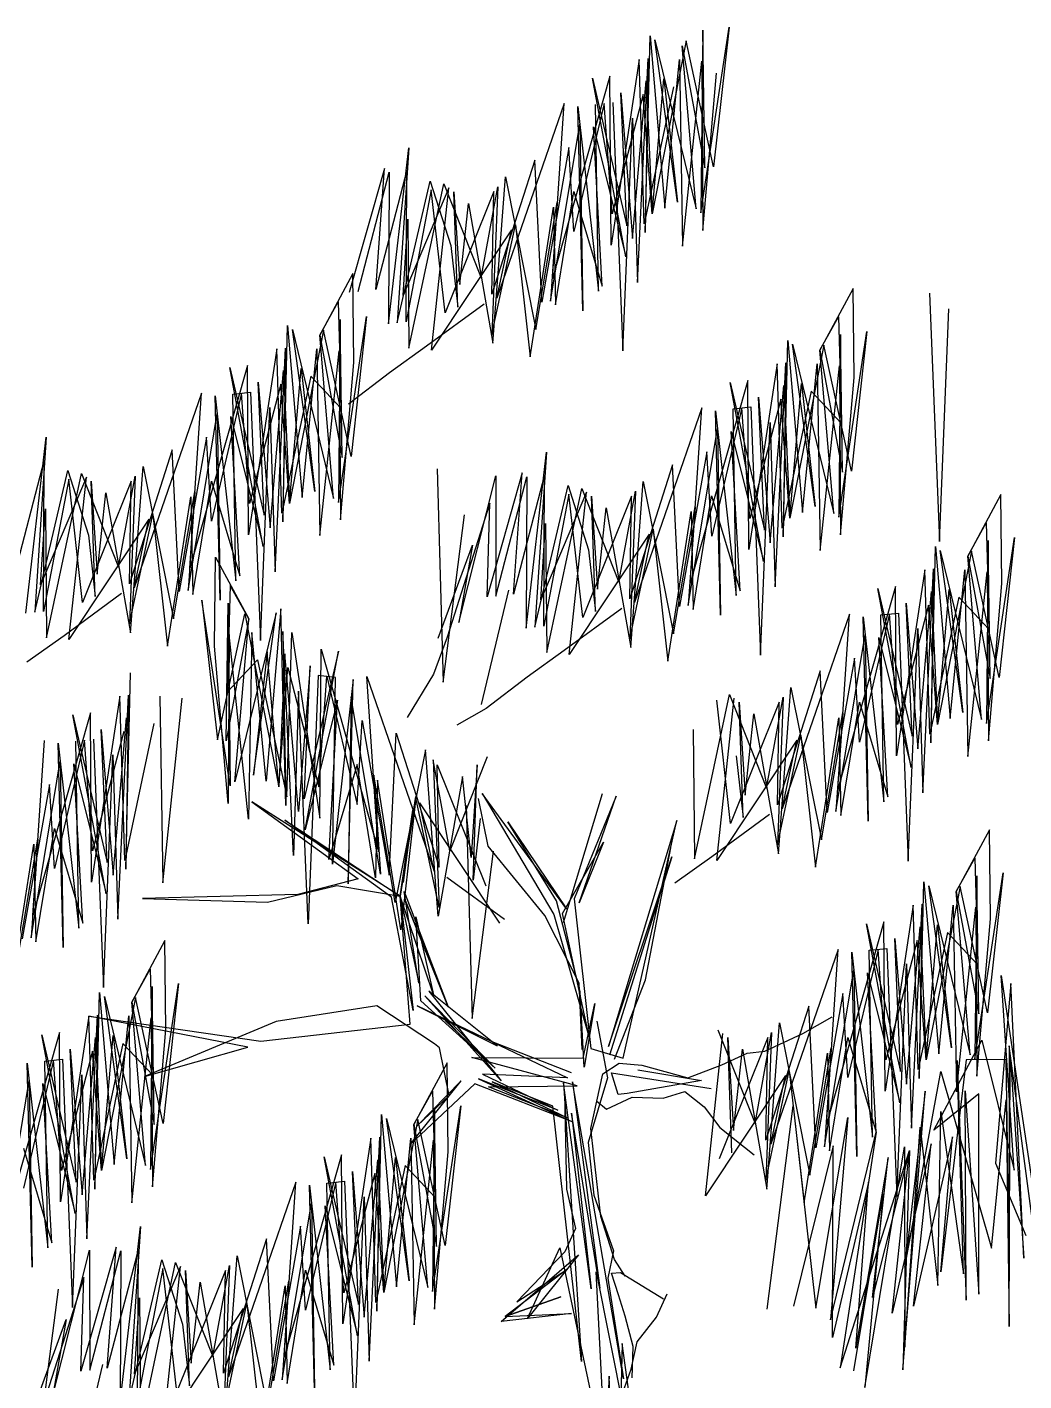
# Model space of a CAD drawing. Header units: metres. Extents: x -4.7 to 4.7, y 0 to 14.7.
# Drawn here: x -1.881 to 1.097, y 10.638 to 14.681 of the extents above; entities that cross this region are included whole.
import ezdxf

# ---------------------------------------------------------------- set-up
doc = ezdxf.new("R2010")
doc.units = ezdxf.units.M
doc.header["$LTSCALE"] = 0.2

msp = doc.modelspace()

# ---------------------------------------------------------------- linework, layer by layer
for p, q in [((0.1325, 14.1259), (0.2167, 14.6807)), ((0.2167, 14.6807), (0.1703, 14.2631)), ((-0.0339, 14.0672), (-0.0197, 14.6541)), ((-0.0197, 14.6541), (0.0244, 14.1403)), ((0.0883, 14.6396), (-0.0135, 14.1227)), ((0.0624, 14.1579), (-0.0051, 14.6424)), ((-0.0051, 14.6424), (0.1179, 14.1375)), ((0.1703, 14.2631), (0.0883, 14.6396)), ((0.1379, 14.6718), (0.1325, 14.1259)), ((0.144, 14.2602), (0.1379, 14.6718)), ((0.1179, 14.1375), (0.0766, 14.625)), ((0.0766, 14.625), (0.144, 14.2602)), ((-0.0518, 14.584), (-0.136, 14.0291)), ((-0.0571, 13.9183), (-0.0255, 14.5869)), ((-0.0368, 14.0935), (-0.0518, 14.584)), ((-0.0255, 14.5869), (-0.0339, 14.0672)), ((0.0244, 14.1403), (0.0679, 14.5841)), ((0.0679, 14.5841), (0.0771, 14.0265)), ((0.0771, 14.0265), (0.135, 14.5784)), ((0.135, 14.5784), (0.1383, 14.0733)), ((-0.1393, 14.5342), (-0.3111, 13.9296)), ((-0.0922, 13.9941), (-0.1919, 14.5283)), ((-0.1919, 14.5283), (-0.0894, 14.0876)), ((-0.136, 14.0291), (-0.1393, 14.5342)), ((-0.0718, 14.0497), (-0.0313, 14.5198)), ((-0.0313, 14.5198), (-0.0135, 14.1227)), ((-0.0135, 14.1227), (0.0212, 14.5257)), ((0.0212, 14.5257), (0.0624, 14.1579)), ((0.1383, 14.0733), (0.1788, 14.5434)), ((-0.04, 14.4789), (-0.1332, 14.1225)), ((-0.0894, 14.0876), (-0.1072, 14.4846)), ((-0.1072, 14.4846), (-0.0718, 14.0497)), ((-0.0135, 14.1227), (-0.04, 14.4789)), ((0.0504, 14.5024), (-0.0368, 14.0935)), ((-0.2765, 14.4522), (-0.4774, 13.871)), ((-0.3111, 13.9296), (-0.2765, 14.4522)), ((-0.1568, 14.4524), (-0.247, 14.0698)), ((-0.2205, 13.8334), (-0.2356, 14.4435)), ((-0.2356, 14.4435), (-0.1739, 13.8918)), ((-0.1739, 13.8918), (-0.183, 14.4495)), ((-0.1332, 14.1225), (-0.1568, 14.4524)), ((-0.1305, 14.4554), (-0.1007, 13.7139)), ((-0.1007, 13.7139), (-0.0721, 14.4088)), ((-0.0721, 14.4088), (-0.0571, 13.9183)), ((-0.3169, 13.8624), (-0.2297, 14.391)), ((-0.2297, 14.391), (-0.2205, 13.8334)), ((-0.1622, 13.9065), (-0.1888, 14.3823)), ((-0.1888, 14.3823), (-0.0922, 13.9941)), ((-0.8014, 13.7946), (-0.7405, 14.3202)), ((-0.7405, 14.3202), (-0.7751, 13.7975)), ((-0.2618, 14.3209), (-0.3431, 13.8595)), ((-0.247, 14.0698), (-0.2618, 14.3209)), ((-0.3639, 14.2828), (-0.492, 13.8826)), ((-0.3431, 13.8595), (-0.3639, 14.2828)), ((-0.8134, 14.2588), (-0.9182, 13.8878)), ((-0.892, 13.8908), (-0.7988, 14.2471)), ((-0.8394, 13.8967), (-0.8134, 14.2588)), ((-0.7463, 14.253), (-0.8394, 13.8967)), ((-0.7988, 14.2471), (-0.8014, 13.7946)), ((-0.7488, 13.8005), (-0.7463, 14.253)), ((-0.489, 13.7366), (-0.4514, 14.233)), ((-0.4514, 14.233), (-0.3606, 13.7777)), ((-0.7751, 13.7975), (-0.6762, 14.221)), ((-0.6207, 14.2007), (-0.7577, 13.8793)), ((-0.6733, 14.1947), (-0.7488, 13.8005)), ((-0.74, 13.7217), (-0.6353, 14.2123)), ((-0.6762, 14.221), (-0.6147, 14.0284)), ((-0.6321, 13.8269), (-0.6733, 14.1947)), ((-0.6729, 13.7159), (-0.6207, 14.2007)), ((-0.6353, 14.2123), (-0.5242, 13.9322)), ((-0.5242, 13.9322), (-0.4748, 14.2038)), ((-0.4748, 14.2038), (-0.4919, 13.7629)), ((-0.4864, 14.1892), (-0.6321, 13.8269)), ((-0.6061, 14.189), (-0.5884, 13.9117)), ((-0.5942, 13.8445), (-0.6061, 14.189)), ((-0.5884, 13.9117), (-0.5623, 14.154)), ((-0.5623, 14.154), (-0.489, 13.7366)), ((-0.492, 13.8826), (-0.4864, 14.1892)), ((-0.3606, 13.7777), (-0.2967, 14.1573)), ((-0.2967, 14.1573), (-0.3169, 13.8624)), ((-0.3023, 13.8508), (-0.2471, 14.1895)), ((-0.2471, 14.1895), (-0.1622, 13.9065)), ((-0.378, 13.6959), (-0.3083, 14.1427)), ((-0.3083, 14.1427), (-0.3023, 13.8508)), ((-0.7577, 13.8793), (-0.7432, 14.107)), ((-0.7432, 14.107), (-0.74, 13.7217)), ((-0.4338, 14.0754), (-0.6729, 13.7159)), ((-0.4919, 13.7629), (-0.4221, 14.09)), ((-0.4774, 13.871), (-0.4338, 14.0754)), ((-0.4221, 14.09), (-0.378, 13.6959)), ((-0.6147, 14.0284), (-0.5942, 13.8445)), ((-0.9074, 13.9445), (-1.0065, 13.7604)), ((-0.9042, 13.6789), (-0.9074, 13.9445)), ((0.5872, 13.9), (0.4881, 13.716)), ((0.5903, 13.6344), (0.5872, 13.9)), ((0.8149, 13.8858), (0.8447, 13.1443)), ((-1.0065, 13.7604), (-0.9511, 13.8598)), ((-0.9511, 13.8598), (-0.9421, 13.5416)), ((-0.5154, 13.8534), (-0.6875, 13.7276)), ((0.8447, 13.1443), (0.8733, 13.8391)), ((-1.117, 13.2027), (-1.1028, 13.7895)), ((-1.1028, 13.7895), (-1.0586, 13.2757)), ((-0.9506, 13.2613), (-0.8664, 13.8161)), ((-0.9452, 13.8072), (-0.9506, 13.2613)), ((-0.9391, 13.3956), (-0.9452, 13.8072)), ((-0.8664, 13.8161), (-0.9128, 13.3986)), ((0.4881, 13.716), (0.5435, 13.8153)), ((0.5435, 13.8153), (0.5525, 13.4971)), ((-0.9948, 13.7751), (-1.0966, 13.2582)), ((-1.0882, 13.7778), (-0.9652, 13.2729)), ((-1.0207, 13.2933), (-1.0882, 13.7778)), ((-1.0065, 13.7604), (-0.9391, 13.3956)), ((-0.9652, 13.2729), (-1.0065, 13.7604)), ((-0.9128, 13.3986), (-0.9948, 13.7751)), ((0.544, 13.2168), (0.6282, 13.7716)), ((0.5494, 13.7628), (0.544, 13.2168)), ((0.5555, 13.3511), (0.5494, 13.7628)), ((0.6282, 13.7716), (0.5818, 13.3541)), ((-1.1349, 13.7194), (-1.2191, 13.1645)), ((-1.1402, 13.0537), (-1.1086, 13.7223)), ((-1.1199, 13.2289), (-1.1349, 13.7194)), ((-1.1086, 13.7223), (-1.117, 13.2027)), ((-1.0586, 13.2757), (-1.0152, 13.7196)), ((-1.0152, 13.7196), (-1.006, 13.1619)), ((-1.006, 13.1619), (-0.9481, 13.7138)), ((-0.9481, 13.7138), (-0.9448, 13.2087)), ((-0.6875, 13.7276), (-0.7984, 13.6486)), ((0.3776, 13.1582), (0.3918, 13.745)), ((0.3918, 13.745), (0.4359, 13.2312)), ((0.4998, 13.7306), (0.398, 13.2137)), ((0.4739, 13.2488), (0.4064, 13.7333)), ((0.4064, 13.7333), (0.5294, 13.2284)), ((0.5294, 13.2284), (0.4881, 13.716)), ((0.4881, 13.716), (0.5555, 13.3511)), ((0.5818, 13.3541), (0.4998, 13.7306)), ((-1.2224, 13.6696), (-1.3942, 13.065)), ((-1.2191, 13.1645), (-1.2224, 13.6696)), ((-0.9448, 13.2087), (-0.9042, 13.6789)), ((0.3597, 13.6749), (0.2755, 13.1201)), ((0.3544, 13.0092), (0.386, 13.6778)), ((0.3747, 13.1844), (0.3597, 13.6749)), ((0.386, 13.6778), (0.3776, 13.1582)), ((0.4359, 13.2312), (0.4794, 13.6751)), ((0.4794, 13.6751), (0.4886, 13.1174)), ((0.4886, 13.1174), (0.5465, 13.6693)), ((0.5465, 13.6693), (0.5498, 13.1643)), ((-1.275, 13.6637), (-1.1725, 13.223)), ((-1.1753, 13.1296), (-1.275, 13.6637)), ((-1.1549, 13.1851), (-1.1144, 13.6552)), ((-1.0327, 13.6378), (-1.1199, 13.2289)), ((-1.1144, 13.6552), (-1.0966, 13.2582)), ((-1.0966, 13.2582), (-1.0619, 13.6611)), ((-1.0619, 13.6611), (-1.0207, 13.2933)), ((-0.9421, 13.5416), (-1.0327, 13.6378)), ((-0.7984, 13.6486), (-0.9209, 13.555)), ((0.2722, 13.6251), (0.1004, 13.0205)), ((0.2755, 13.1201), (0.2722, 13.6251)), ((0.5498, 13.1643), (0.5903, 13.6344)), ((-1.3596, 13.5877), (-1.5605, 13.0064)), ((-1.3942, 13.065), (-1.3596, 13.5877)), ((-1.2399, 13.5878), (-1.3301, 13.2053)), ((-1.2661, 13.5849), (-1.2136, 13.5908)), ((-1.257, 13.0273), (-1.2661, 13.5849)), ((-1.2163, 13.258), (-1.2399, 13.5878)), ((-1.1231, 13.6143), (-1.2163, 13.258)), ((-1.2136, 13.5908), (-1.1838, 12.8493)), ((-1.1903, 13.62), (-1.1549, 13.1851)), ((-1.1725, 13.223), (-1.1903, 13.62)), ((-1.0966, 13.2582), (-1.1231, 13.6143)), ((0.3193, 13.0851), (0.2196, 13.6192)), ((0.2196, 13.6192), (0.3221, 13.1785)), ((0.3397, 13.1406), (0.3802, 13.6107)), ((0.4619, 13.5933), (0.3747, 13.1844)), ((0.3802, 13.6107), (0.398, 13.2137)), ((0.398, 13.2137), (0.4327, 13.6166)), ((0.4327, 13.6166), (0.4739, 13.2488)), ((0.5525, 13.4971), (0.4619, 13.5933)), ((-1.3187, 13.579), (-1.257, 13.0273)), ((-1.3036, 12.9688), (-1.3187, 13.579)), ((-1.1838, 12.8493), (-1.1552, 13.5442)), ((-1.1552, 13.5442), (-1.1402, 13.0537)), ((0.2285, 13.5404), (0.281, 13.5463)), ((0.3715, 13.5698), (0.2783, 13.2135)), ((0.281, 13.5463), (0.3108, 12.8048)), ((0.3221, 13.1785), (0.3043, 13.5755)), ((0.3043, 13.5755), (0.3397, 13.1406)), ((0.398, 13.2137), (0.3715, 13.5698)), ((-1.4, 12.9979), (-1.3128, 13.5264)), ((-1.3128, 13.5264), (-1.3036, 12.9688)), ((-1.2719, 13.5177), (-1.1753, 13.1296)), ((-1.2453, 13.0419), (-1.2719, 13.5177)), ((0.135, 13.5432), (-0.0659, 12.9619)), ((0.1004, 13.0205), (0.135, 13.5432)), ((0.2547, 13.5434), (0.1645, 13.1608)), ((0.191, 12.9243), (0.1759, 13.5345)), ((0.1759, 13.5345), (0.2376, 12.9828)), ((0.2376, 12.9828), (0.2285, 13.5404)), ((0.2783, 13.2135), (0.2547, 13.5434)), ((0.0946, 12.9534), (0.1818, 13.4819)), ((0.1818, 13.4819), (0.191, 12.9243)), ((0.2493, 12.9974), (0.2227, 13.4732)), ((0.2227, 13.4732), (0.3193, 13.0851)), ((0.3108, 12.8048), (0.3394, 13.4997)), ((0.3394, 13.4997), (0.3544, 13.0092)), ((-1.8845, 12.93), (-1.8236, 13.4556)), ((-1.8236, 13.4556), (-1.8582, 12.933)), ((-1.3449, 13.4563), (-1.4262, 12.9949)), ((-1.3301, 13.2053), (-1.3449, 13.4563)), ((-1.8294, 13.3884), (-1.9225, 13.0321)), ((-1.8319, 12.9359), (-1.8294, 13.3884)), ((-1.447, 13.4182), (-1.5751, 13.018)), ((-1.4262, 12.9949), (-1.447, 13.4182)), ((-0.3899, 12.8855), (-0.329, 13.4111)), ((-0.329, 13.4111), (-0.3636, 12.8885)), ((0.1497, 13.4118), (0.0684, 12.9504)), ((0.1645, 13.1608), (0.1497, 13.4118)), ((-1.8582, 12.933), (-1.7593, 13.3564)), ((-1.8231, 12.8571), (-1.7184, 13.3477)), ((-1.7593, 13.3564), (-1.6978, 13.1638)), ((-1.7184, 13.3477), (-1.6073, 13.0676)), ((-1.5721, 12.8721), (-1.5345, 13.3684)), ((-1.5345, 13.3684), (-1.4437, 12.9131)), ((-0.6559, 13.361), (-0.6379, 12.7246)), ((-0.4019, 13.3497), (-0.5067, 12.9788)), ((-0.4279, 12.9876), (-0.4019, 13.3497)), ((-0.3348, 13.3439), (-0.4279, 12.9876)), ((-0.3373, 12.8914), (-0.3348, 13.3439)), ((0.0476, 13.3737), (-0.0805, 12.9735)), ((0.0684, 12.9504), (0.0476, 13.3737)), ((-1.7038, 13.3361), (-1.8408, 13.0147)), ((-1.7563, 13.3302), (-1.8319, 12.9359)), ((-1.7152, 12.9624), (-1.7563, 13.3302)), ((-1.756, 12.8514), (-1.7038, 13.3361)), ((-1.5695, 13.3246), (-1.7152, 12.9624)), ((-1.6773, 12.9799), (-1.6892, 13.3244)), ((-1.6892, 13.3244), (-1.6715, 13.0471)), ((-1.6073, 13.0676), (-1.5579, 13.3392)), ((-1.5751, 13.018), (-1.5695, 13.3246)), ((-1.5579, 13.3392), (-1.575, 12.8983)), ((-1.3854, 12.9862), (-1.3302, 13.325)), ((-1.3302, 13.325), (-1.2453, 13.0419)), ((-0.5913, 12.9027), (-0.4807, 13.3408)), ((-0.4807, 13.3408), (-0.4804, 12.9817)), ((-0.4804, 12.9817), (-0.3873, 13.338)), ((-0.3873, 13.338), (-0.3899, 12.8855)), ((-0.3636, 12.8885), (-0.2647, 13.3119)), ((-0.3285, 12.8126), (-0.2238, 13.3032)), ((-0.2647, 13.3119), (-0.2032, 13.1193)), ((-0.2238, 13.3032), (-0.1127, 13.0231)), ((-0.0775, 12.8276), (-0.0399, 13.324)), ((-0.0399, 13.324), (0.0509, 12.8686)), ((-1.6715, 13.0471), (-1.6454, 13.2895)), ((-1.6454, 13.2895), (-1.5721, 12.8721)), ((-1.4611, 12.8314), (-1.3914, 13.2782)), ((-1.4437, 12.9131), (-1.3798, 13.2928)), ((-1.3798, 13.2928), (-1.4, 12.9979)), ((-1.3914, 13.2782), (-1.3854, 12.9862)), ((-0.2092, 13.2916), (-0.3462, 12.9702)), ((-0.2618, 13.2857), (-0.3373, 12.8914)), ((-0.2206, 12.9179), (-0.2618, 13.2857)), ((-0.2614, 12.8069), (-0.2092, 13.2916)), ((-0.0749, 13.2801), (-0.2206, 12.9179)), ((-0.1946, 13.2799), (-0.1769, 13.0026)), ((-0.1827, 12.9354), (-0.1946, 13.2799)), ((-0.1127, 13.0231), (-0.0633, 13.2947)), ((-0.0805, 12.9735), (-0.0749, 13.2801)), ((-0.0633, 13.2947), (-0.0804, 12.8538)), ((0.1092, 12.9417), (0.1644, 13.2805)), ((0.1644, 13.2805), (0.2493, 12.9974)), ((1.0285, 13.2847), (0.9294, 13.1006)), ((1.0316, 13.019), (1.0285, 13.2847)), ((-1.8408, 13.0147), (-1.8263, 13.2425)), ((-1.8263, 13.2425), (-1.8231, 12.8571)), ((-1.575, 12.8983), (-1.5052, 13.2254)), ((-1.5052, 13.2254), (-1.4611, 12.8314)), ((-0.6379, 12.7246), (-0.574, 13.2239)), ((-0.4982, 13.259), (-0.6263, 12.8589)), ((-0.5067, 12.9788), (-0.4982, 13.259)), ((-0.1769, 13.0026), (-0.1508, 13.245)), ((-0.1508, 13.245), (-0.0775, 12.8276)), ((0.0335, 12.7869), (0.1032, 13.2337)), ((0.0509, 12.8686), (0.1148, 13.2483)), ((0.1148, 13.2483), (0.0946, 12.9534)), ((0.1032, 13.2337), (0.1092, 12.9417)), ((-1.5169, 13.2108), (-1.756, 12.8514)), ((-1.5605, 13.0064), (-1.5169, 13.2108)), ((-0.3462, 12.9702), (-0.3317, 13.198)), ((-0.3317, 13.198), (-0.3285, 12.8126)), ((-0.0804, 12.8538), (-0.0106, 13.1809)), ((-0.0106, 13.1809), (0.0335, 12.7869)), ((0.9294, 13.1006), (0.9848, 13.1999)), ((0.9848, 13.1999), (0.9938, 12.8817)), ((-1.6978, 13.1638), (-1.6773, 12.9799)), ((-0.0223, 13.1663), (-0.2614, 12.8069)), ((-0.0659, 12.9619), (-0.0223, 13.1663)), ((0.9852, 12.6014), (1.0694, 13.1563)), ((0.9906, 13.1474), (0.9852, 12.6014)), ((0.9968, 12.7357), (0.9906, 13.1474)), ((1.0694, 13.1563), (1.0231, 12.7387)), ((-0.6526, 12.8559), (-0.5506, 13.1334)), ((-0.5506, 13.1334), (-0.5913, 12.9027)), ((-0.2032, 13.1193), (-0.1827, 12.9354)), ((0.8189, 12.5428), (0.833, 13.1296)), ((0.833, 13.1296), (0.8772, 12.6159)), ((0.941, 13.1152), (0.8393, 12.5983)), ((0.8476, 13.118), (0.9706, 12.6131)), ((0.9151, 12.6334), (0.8476, 13.118)), ((0.9294, 13.1006), (0.9968, 12.7357)), ((0.9706, 12.6131), (0.9294, 13.1006)), ((1.0231, 12.7387), (0.941, 13.1152)), ((-1.3208, 12.8323), (-1.3177, 13.0979)), ((-1.3177, 13.0979), (-1.2186, 12.9139)), ((0.801, 13.0595), (0.7167, 12.5047)), ((0.7956, 12.3939), (0.8272, 13.0625)), ((0.8159, 12.5691), (0.801, 13.0595)), ((0.8272, 13.0625), (0.8189, 12.5428)), ((0.8772, 12.6159), (0.9206, 13.0597)), ((0.9206, 13.0597), (0.9298, 12.5021)), ((0.9298, 12.5021), (0.9878, 13.054)), ((0.9878, 13.054), (0.9911, 12.5489)), ((0.9911, 12.5489), (1.0316, 13.019)), ((-1.5985, 12.9888), (-1.7706, 12.863)), ((-1.274, 13.0132), (-1.283, 12.695)), ((-1.2186, 12.9139), (-1.274, 13.0132)), ((-0.4425, 12.9993), (-0.524, 12.6576)), ((0.7134, 13.0098), (0.5417, 12.4052)), ((0.7605, 12.4697), (0.6609, 13.0038)), ((0.6609, 13.0038), (0.7634, 12.5631)), ((0.7167, 12.5047), (0.7134, 13.0098)), ((0.7809, 12.5252), (0.8214, 12.9953)), ((0.8214, 12.9953), (0.8393, 12.5983)), ((0.8393, 12.5983), (0.874, 13.0012)), ((0.874, 13.0012), (0.9151, 12.6334)), ((-1.3587, 12.9695), (-1.3123, 12.552)), ((-1.2745, 12.4147), (-1.3587, 12.9695)), ((-1.286, 12.549), (-1.2799, 12.9607)), ((-1.2799, 12.9607), (-1.2745, 12.4147)), ((-1.1223, 12.9429), (-1.1664, 12.4291)), ((-1.1081, 12.3561), (-1.1223, 12.9429)), ((-0.1039, 12.9443), (-0.276, 12.8185)), ((0.8127, 12.9544), (0.7196, 12.5981)), ((0.7456, 12.9602), (0.7809, 12.5252)), ((0.7634, 12.5631), (0.7456, 12.9602)), ((0.8393, 12.5983), (0.8127, 12.9544)), ((0.9032, 12.9779), (0.8159, 12.5691)), ((0.9938, 12.8817), (0.9032, 12.9779)), ((-1.3123, 12.552), (-1.2303, 12.9285)), ((-1.2186, 12.9139), (-1.286, 12.549)), ((-1.1369, 12.9313), (-1.2599, 12.4264)), ((-1.2599, 12.4264), (-1.2186, 12.9139)), ((-1.2303, 12.9285), (-1.1285, 12.4116)), ((-1.2044, 12.4467), (-1.1369, 12.9313)), ((0.5763, 12.9278), (0.3753, 12.3465)), ((0.5417, 12.4052), (0.5763, 12.9278)), ((0.696, 12.928), (0.6058, 12.5454)), ((0.6172, 12.9191), (0.6789, 12.3674)), ((0.6322, 12.309), (0.6172, 12.9191)), ((0.6697, 12.925), (0.7222, 12.9309)), ((0.6789, 12.3674), (0.6697, 12.925)), ((0.7196, 12.5981), (0.696, 12.928)), ((0.7222, 12.9309), (0.752, 12.1894)), ((-1.7706, 12.863), (-1.8814, 12.784)), ((-1.277, 12.8672), (-1.2803, 12.3622)), ((-1.2191, 12.3154), (-1.277, 12.8672)), ((-1.2099, 12.873), (-1.2191, 12.3154)), ((-1.1664, 12.4291), (-1.2099, 12.873)), ((-1.0849, 12.2071), (-1.1165, 12.8758)), ((-1.1165, 12.8758), (-1.1081, 12.3561)), ((-1.1052, 12.3823), (-1.0902, 12.8728)), ((-1.0902, 12.8728), (-1.006, 12.318)), ((-0.6263, 12.8589), (-0.6671, 12.7479)), ((0.5359, 12.338), (0.623, 12.8666)), ((0.623, 12.8666), (0.6322, 12.309)), ((0.6639, 12.8579), (0.7605, 12.4697)), ((0.6906, 12.382), (0.6639, 12.8579)), ((0.752, 12.1894), (0.7807, 12.8843)), ((0.7807, 12.8843), (0.7956, 12.3939)), ((-1.2803, 12.3622), (-1.3208, 12.8323)), ((-0.9501, 12.8171), (-1.0526, 12.3764)), ((-1.0498, 12.283), (-0.9501, 12.8171)), ((-1.006, 12.318), (-1.0027, 12.823)), ((-1.0027, 12.823), (-0.8309, 12.2184)), ((-0.276, 12.8185), (-0.3869, 12.7395)), ((-1.283, 12.695), (-1.1924, 12.7912)), ((-1.1632, 12.8145), (-1.2044, 12.4467)), ((-1.1924, 12.7912), (-1.1052, 12.3823)), ((-1.1285, 12.4116), (-1.1632, 12.8145)), ((-1.1107, 12.8086), (-1.1285, 12.4116)), ((-1.0702, 12.3385), (-1.1107, 12.8086)), ((0.591, 12.7965), (0.5096, 12.335)), ((0.6058, 12.5454), (0.591, 12.7965)), ((-1.5861, 12.1655), (-1.572, 12.7524)), ((-1.1285, 12.4116), (-1.102, 12.7677)), ((-1.102, 12.7677), (-1.0088, 12.4114)), ((-1.0348, 12.7734), (-1.0702, 12.3385)), ((-1.0526, 12.3764), (-1.0348, 12.7734)), ((-1.0115, 12.7442), (-1.0413, 12.0027)), ((-0.959, 12.7383), (-1.0115, 12.7442)), ((-1.0088, 12.4114), (-0.9852, 12.7413)), ((-0.9852, 12.7413), (-0.895, 12.3587)), ((-0.9681, 12.1807), (-0.959, 12.7383)), ((-0.8655, 12.7411), (-0.6646, 12.1598)), ((-0.8309, 12.2184), (-0.8655, 12.7411)), ((-0.6671, 12.7479), (-0.7458, 12.6193)), ((-0.3869, 12.7395), (-0.5094, 12.6459)), ((0.4889, 12.7583), (0.3607, 12.3582)), ((0.5096, 12.335), (0.4889, 12.7583)), ((-1.0699, 12.6976), (-1.0849, 12.2071)), ((-1.0413, 12.0027), (-1.0699, 12.6976)), ((-0.9064, 12.7324), (-0.9681, 12.1807)), ((-0.9215, 12.1222), (-0.9064, 12.7324)), ((0.3638, 12.2122), (0.4013, 12.7086)), ((0.4013, 12.7086), (0.4922, 12.2533)), ((-1.6041, 12.6823), (-1.6883, 12.1274)), ((-1.6094, 12.0166), (-1.5778, 12.6852)), ((-1.5891, 12.1918), (-1.6041, 12.6823)), ((-1.5778, 12.6852), (-1.5861, 12.1655)), ((-1.4844, 12.6824), (-1.4752, 12.1248)), ((-1.4752, 12.1248), (-1.4172, 12.6767)), ((-0.9532, 12.6711), (-1.0498, 12.283)), ((-0.9798, 12.1953), (-0.9532, 12.6711)), ((-0.9123, 12.6798), (-0.9215, 12.1222)), ((-0.8251, 12.1513), (-0.9123, 12.6798)), ((0.1127, 12.1972), (0.2174, 12.6879)), ((0.2207, 12.3025), (0.1795, 12.6703)), ((0.1799, 12.1915), (0.232, 12.6762)), ((0.2174, 12.6879), (0.3286, 12.4078)), ((0.3663, 12.6647), (0.2207, 12.3025)), ((0.2586, 12.3201), (0.2466, 12.6646)), ((0.2466, 12.6646), (0.2644, 12.3872)), ((0.3286, 12.4078), (0.378, 12.6794)), ((0.3607, 12.3582), (0.3663, 12.6647)), ((0.378, 12.6794), (0.3608, 12.2385)), ((0.5505, 12.3263), (0.6057, 12.6651)), ((0.6057, 12.6651), (0.6906, 12.382)), ((-1.6916, 12.6325), (-1.8633, 12.0279)), ((-1.6445, 12.0924), (-1.7441, 12.6266)), ((-1.7441, 12.6266), (-1.6416, 12.1859)), ((-1.6883, 12.1274), (-1.6916, 12.6325)), ((-1.6241, 12.1479), (-1.5836, 12.6181)), ((-0.5094, 12.6459), (-0.5969, 12.5962)), ((0.2644, 12.3872), (0.2905, 12.6296)), ((0.2905, 12.6296), (0.3638, 12.2122)), ((0.4747, 12.1715), (0.5444, 12.6183)), ((0.4922, 12.2533), (0.5561, 12.6329)), ((0.5561, 12.6329), (0.5359, 12.338)), ((0.5444, 12.6183), (0.5505, 12.3263)), ((-1.5923, 12.5772), (-1.6854, 12.2208)), ((-1.6416, 12.1859), (-1.6594, 12.5829)), ((-1.6594, 12.5829), (-1.6241, 12.1479)), ((-1.5018, 12.6007), (-1.5891, 12.1918)), ((-0.895, 12.3587), (-0.8802, 12.6097)), ((-0.8802, 12.6097), (-0.7989, 12.1483)), ((0.1095, 12.5826), (0.1127, 12.1972)), ((-1.8633, 12.0279), (-1.8287, 12.5505)), ((-1.709, 12.5507), (-1.7992, 12.1681)), ((-1.7728, 11.9317), (-1.7878, 12.5418)), ((-1.7878, 12.5418), (-1.7261, 11.9901)), ((-1.7261, 11.9901), (-1.7353, 12.5478)), ((-1.6854, 12.2208), (-1.709, 12.5507)), ((-1.6828, 12.5537), (-1.653, 11.8122)), ((-0.7989, 12.1483), (-0.7781, 12.5716)), ((-0.7781, 12.5716), (-0.65, 12.1715)), ((0.419, 12.551), (0.1799, 12.1915)), ((0.3608, 12.2385), (0.4306, 12.5656)), ((0.3753, 12.3465), (0.419, 12.551)), ((0.4306, 12.5656), (0.4747, 12.1715)), ((-1.653, 11.8122), (-1.6244, 12.5071)), ((-1.6244, 12.5071), (-1.6094, 12.0166)), ((-0.6906, 12.5219), (-0.7814, 12.0665)), ((-0.653, 12.0255), (-0.6906, 12.5219)), ((-0.5067, 12.5011), (-0.6178, 12.221)), ((0.238, 12.504), (0.2586, 12.3201)), ((-1.8691, 11.9607), (-1.782, 12.4893)), ((-1.782, 12.4893), (-1.7728, 11.9317)), ((-1.7145, 12.0048), (-1.7411, 12.4806)), ((-1.7411, 12.4806), (-1.6445, 12.0924)), ((-0.8949, 12.4784), (-0.9798, 12.1953)), ((-0.8397, 12.1396), (-0.8949, 12.4784)), ((-0.6672, 12.4926), (-0.6501, 12.0518)), ((-0.6178, 12.221), (-0.6672, 12.4926)), ((-0.65, 12.1715), (-0.6556, 12.478)), ((-0.6556, 12.478), (-0.5099, 12.1158)), ((-0.5359, 12.4778), (-0.5536, 12.2005)), ((-0.5478, 12.1333), (-0.5359, 12.4778)), ((-1.814, 12.4192), (-1.8954, 11.9578)), ((-1.7992, 12.1681), (-1.814, 12.4192)), ((-0.8453, 12.4462), (-0.8251, 12.1513)), ((-0.7814, 12.0665), (-0.8453, 12.4462)), ((-0.8337, 12.4316), (-0.8397, 12.1396)), ((-0.764, 11.9848), (-0.8337, 12.4316)), ((-0.5797, 12.4429), (-0.653, 12.0255)), ((-0.5536, 12.2005), (-0.5797, 12.4429)), ((-0.7658, 12.085), (-0.7193, 12.3829)), ((-0.7193, 12.3829), (-0.7658, 12.085)), ((-0.7199, 12.3788), (-0.764, 11.9848)), ((-0.6501, 12.0518), (-0.7199, 12.3788)), ((-0.5032, 12.2343), (-0.5325, 12.3773)), ((-0.2696, 12.0478), (-0.5209, 12.3919)), ((-0.5209, 12.3919), (-0.3075, 12.0302)), ((-0.2783, 12.0069), (-0.1618, 12.3924)), ((-0.1209, 12.3837), (-0.2462, 12.077)), ((-0.2316, 12.0653), (-0.1209, 12.3837)), ((-0.7658, 12.085), (-1.2097, 12.3675)), ((-1.2097, 12.3675), (-0.8914, 12.1374)), ((-0.7658, 12.085), (-0.7281, 12.342)), ((-0.7281, 12.342), (-0.7571, 12.1259)), ((-0.6646, 12.1598), (-0.7082, 12.3642)), ((-0.7082, 12.3642), (-0.4691, 12.0048)), ((-0.5692, 12.3565), (-0.5512, 11.7201)), ((-0.7921, 12.082), (-1.1104, 12.3122)), ((-1.1104, 12.3122), (-0.7658, 12.085)), ((-0.5273, 12.3172), (-0.5478, 12.1333)), ((-0.2988, 12.0711), (-0.4449, 12.3074)), ((-0.4449, 12.3074), (-0.2696, 12.0478)), ((0.0601, 12.311), (-0.1437, 11.6363)), ((-0.0999, 11.6013), (0.0601, 12.311)), ((0.3374, 12.3289), (0.1653, 12.2032)), ((-1.9129, 11.876), (-1.8489, 12.2556)), ((-1.8489, 12.2556), (-1.8691, 11.9607)), ((-1.8545, 11.9491), (-1.7993, 12.2878)), ((-1.7993, 12.2878), (-1.7145, 12.0048)), ((0.9942, 12.2832), (0.8951, 12.0991)), ((0.9973, 12.0175), (0.9942, 12.2832)), ((-1.9303, 11.7942), (-1.8606, 12.241)), ((-1.8606, 12.241), (-1.8545, 11.9491)), ((-0.5512, 11.7201), (-0.4874, 12.2194)), ((-0.3338, 12.0272), (-0.5032, 12.2343)), ((-0.2812, 12.0332), (-0.1588, 12.2465)), ((-0.1588, 12.2465), (-0.2316, 12.0653)), ((-0.0329, 11.835), (0.0426, 12.2292)), ((-0.1437, 11.6363), (0.0456, 12.203)), ((0.0456, 12.203), (-0.1408, 11.61)), ((0.1653, 12.2032), (0.0544, 12.1242)), ((0.8951, 12.0991), (0.9505, 12.1985)), ((0.9505, 12.1985), (0.9595, 11.8803)), ((-0.8914, 12.1374), (-1.0723, 12.0904)), ((-0.6266, 12.1422), (-0.4545, 12.0164)), ((0.951, 11.6), (1.0352, 12.1548)), ((0.9564, 12.1459), (0.951, 11.6)), ((0.9625, 11.7343), (0.9564, 12.1459)), ((1.0352, 12.1548), (0.9888, 11.7373)), ((-1.0723, 12.0904), (-1.5365, 12.078)), ((-1.1628, 12.0669), (-0.9556, 12.1168)), ((-0.9556, 12.1168), (-0.7658, 12.085)), ((-0.7102, 11.8252), (-0.7542, 12.0996)), ((-0.7542, 12.0996), (-0.6225, 11.7553)), ((0.7846, 11.5413), (0.7988, 12.1282)), ((0.7988, 12.1282), (0.8429, 11.6144)), ((0.9068, 12.1137), (0.805, 11.5968)), ((0.8134, 12.1165), (0.9364, 11.6116)), ((0.8809, 11.632), (0.8134, 12.1165)), ((0.8951, 12.0991), (0.9625, 11.7343)), ((0.9364, 11.6116), (0.8951, 12.0991)), ((0.9888, 11.7373), (0.9068, 12.1137)), ((-1.5365, 12.078), (-1.1628, 12.0669)), ((-0.7276, 11.7435), (-0.7921, 12.082)), ((-0.7363, 11.7026), (-0.7658, 12.085)), ((-0.7658, 12.085), (-0.7276, 11.7435)), ((-0.6663, 11.7903), (-0.7658, 12.085)), ((-0.7658, 12.085), (-0.7102, 11.8252)), ((-0.6225, 11.7553), (-0.7512, 12.0733)), ((-0.7512, 12.0733), (-0.6225, 11.7553)), ((-0.2285, 11.7997), (-0.2988, 12.0711)), ((-0.2462, 12.077), (-0.1963, 11.6304)), ((0.7667, 12.0581), (0.6825, 11.5032)), ((0.7614, 11.3924), (0.793, 12.061)), ((0.7817, 11.5676), (0.7667, 12.0581)), ((0.793, 12.061), (0.7846, 11.5413)), ((0.8429, 11.6144), (0.8864, 12.0582)), ((0.8864, 12.0582), (0.8956, 11.5006)), ((0.8956, 11.5006), (0.9535, 12.0525)), ((0.9535, 12.0525), (0.9568, 11.5474)), ((-0.7043, 11.7727), (-0.7191, 12.0238)), ((-0.7191, 12.0238), (-0.6663, 11.7903)), ((-0.2314, 11.8259), (-0.3338, 12.0272)), ((-0.3075, 12.0302), (-0.1992, 11.6567)), ((-0.1992, 11.6567), (-0.2812, 12.0332)), ((0.6792, 12.0083), (0.5074, 11.4037)), ((0.6825, 11.5032), (0.6792, 12.0083)), ((0.9568, 11.5474), (0.9973, 12.0175)), ((0.6266, 12.0024), (0.7291, 11.5617)), ((0.7263, 11.4683), (0.6266, 12.0024)), ((0.7467, 11.5238), (0.7872, 11.9939)), ((0.8689, 11.9765), (0.7817, 11.5676)), ((0.7872, 11.9939), (0.805, 11.5968)), ((0.805, 11.5968), (0.8397, 11.9998)), ((0.8397, 11.9998), (0.8809, 11.632)), ((0.9595, 11.8803), (0.8689, 11.9765)), ((-1.4692, 11.9526), (-1.5683, 11.7685)), ((-1.4661, 11.6869), (-1.4692, 11.9526)), ((0.6354, 11.9236), (0.688, 11.9295)), ((0.7785, 11.953), (0.6853, 11.5967)), ((0.688, 11.9295), (0.7177, 11.188)), ((0.7113, 11.9587), (0.7467, 11.5238)), ((0.7291, 11.5617), (0.7113, 11.9587)), ((0.805, 11.5968), (0.7785, 11.953)), ((0.542, 11.9264), (0.3411, 11.3451)), ((0.5074, 11.4037), (0.542, 11.9264)), ((0.6617, 11.9265), (0.5715, 11.5439)), ((0.598, 11.3075), (0.5829, 11.9177)), ((0.5829, 11.9177), (0.6446, 11.366)), ((0.6446, 11.366), (0.6354, 11.9236)), ((0.6853, 11.5967), (0.6617, 11.9265)), ((-1.5683, 11.7685), (-1.5129, 11.8678)), ((-1.5129, 11.8678), (-1.5039, 11.5496)), ((0.5016, 11.3366), (0.5888, 11.8651)), ((0.5888, 11.8651), (0.598, 11.3075)), ((0.6297, 11.8564), (0.7263, 11.4683)), ((0.6563, 11.3806), (0.6297, 11.8564)), ((0.7177, 11.188), (0.7464, 11.8829)), ((0.7464, 11.8829), (0.7614, 11.3924)), ((1.068, 11.2673), (1.0296, 11.8483)), ((1.0296, 11.8483), (1.1352, 11.1419)), ((-1.5125, 11.2693), (-1.4283, 11.8242)), ((-1.5071, 11.8153), (-1.5125, 11.2693)), ((-1.5009, 11.4037), (-1.5071, 11.8153)), ((-1.4283, 11.8242), (-1.4746, 11.4066)), ((-0.2225, 11.6274), (-0.2314, 11.8259)), ((-0.1262, 11.5984), (-0.0329, 11.835)), ((1.0588, 11.8249), (1.0125, 11.2877)), ((1.0974, 11.0046), (1.0588, 11.8249)), ((-1.6788, 11.2107), (-1.6647, 11.7975)), ((-1.6647, 11.7975), (-1.6205, 11.2838)), ((-1.5567, 11.7831), (-1.6584, 11.2662)), ((-1.6501, 11.7859), (-1.5271, 11.281)), ((-1.5826, 11.3013), (-1.6501, 11.7859)), ((-1.5683, 11.7685), (-1.5009, 11.4037)), ((-1.5271, 11.281), (-1.5683, 11.7685)), ((-1.4746, 11.4066), (-1.5567, 11.7831)), ((-0.4823, 11.5716), (-0.7043, 11.7727)), ((-0.4647, 11.5336), (-0.6926, 11.7873)), ((-0.6926, 11.7873), (-0.4823, 11.5716)), ((-0.4765, 11.6387), (-0.681, 11.8019)), ((-0.681, 11.8019), (-0.4647, 11.5336)), ((-0.2166, 11.5749), (-0.2285, 11.7997)), ((0.5567, 11.795), (0.4754, 11.3336)), ((0.5715, 11.5439), (0.5567, 11.795)), ((-1.6967, 11.7274), (-1.781, 11.1726)), ((-1.7021, 11.0618), (-1.6705, 11.7304)), ((-1.2209, 11.6347), (-1.6967, 11.7274)), ((-1.6967, 11.7274), (-1.1829, 11.6523)), ((-1.6818, 11.237), (-1.6967, 11.7274)), ((-1.6705, 11.7304), (-1.6788, 11.2107)), ((-1.6205, 11.2838), (-1.577, 11.7276)), ((-1.577, 11.7276), (-1.5679, 11.17)), ((-0.8356, 11.7579), (-1.1363, 11.7107)), ((-0.6633, 11.6443), (-0.8356, 11.7579)), ((-0.4911, 11.6504), (-0.7159, 11.7581)), ((-0.7159, 11.7581), (-0.4765, 11.6387)), ((-0.2196, 11.6012), (-0.1847, 11.7647)), ((-0.1847, 11.7647), (-0.2166, 11.5749)), ((0.4546, 11.7569), (0.3265, 11.3567)), ((0.4371, 11.6751), (0.5247, 11.7249)), ((0.4754, 11.3336), (0.4546, 11.7569)), ((-1.5679, 11.17), (-1.5099, 11.7219)), ((-1.1363, 11.7107), (-1.5302, 11.5467)), ((-1.5099, 11.7219), (-1.5066, 11.2168)), ((-1.5066, 11.2168), (-1.4661, 11.6869)), ((-1.1829, 11.6523), (-0.7363, 11.7026)), ((-0.4823, 11.5716), (-0.6313, 11.7144)), ((-0.6313, 11.7144), (-0.4823, 11.5716)), ((-0.1788, 11.7122), (-0.1466, 11.5429)), ((0.1832, 11.6864), (0.2943, 11.4063)), ((0.3295, 11.2108), (0.3671, 11.7071)), ((0.3671, 11.7071), (0.4579, 11.2518)), ((-1.7843, 11.6777), (-1.956, 11.0731)), ((-1.7371, 11.1376), (-1.8368, 11.6717)), ((-1.8368, 11.6717), (-1.7343, 11.2311)), ((-1.781, 11.1726), (-1.7843, 11.6777)), ((-1.7168, 11.1931), (-1.6762, 11.6632)), ((-1.5945, 11.6458), (-1.6818, 11.237)), ((-1.6762, 11.6632), (-1.6584, 11.2662)), ((-1.6584, 11.2662), (-1.6237, 11.6691)), ((-1.6237, 11.6691), (-1.5826, 11.3013)), ((-1.5039, 11.5496), (-1.5945, 11.6458)), ((-0.6487, 11.6326), (-0.6633, 11.6443)), ((-0.2546, 11.5573), (-0.4911, 11.6504)), ((-0.4911, 11.6504), (-0.2662, 11.5427)), ((0.1456, 11.19), (0.1978, 11.6748)), ((0.3321, 11.6633), (0.1864, 11.3011)), ((0.2243, 11.3186), (0.2124, 11.6631)), ((0.2124, 11.6631), (0.2301, 11.3858)), ((0.2943, 11.4063), (0.3437, 11.6779)), ((0.3233, 11.6224), (0.4371, 11.6751)), ((0.3265, 11.3567), (0.3321, 11.6633)), ((0.3437, 11.6779), (0.3266, 11.237)), ((0.5162, 11.3249), (0.5714, 11.6636)), ((0.5714, 11.6636), (0.6563, 11.3806)), ((0.8285, 11.3867), (0.9713, 11.6555)), ((0.9713, 11.6555), (1.068, 11.2673)), ((-1.685, 11.6223), (-1.7781, 11.266)), ((-1.7521, 11.6281), (-1.7168, 11.1931)), ((-1.7343, 11.2311), (-1.7521, 11.6281)), ((-1.6584, 11.2662), (-1.685, 11.6223)), ((-1.5302, 11.5467), (-1.2209, 11.6347)), ((-0.6194, 11.4896), (-0.6487, 11.6326)), ((-0.237, 11.5194), (-0.5524, 11.6036)), ((-0.5524, 11.6036), (-0.2196, 11.6012)), ((-0.1963, 11.6304), (-0.0999, 11.6013)), ((0.1949, 11.5813), (0.2708, 11.6165)), ((0.2301, 11.3858), (0.2562, 11.6281)), ((0.2562, 11.6281), (0.3295, 11.2108)), ((0.2708, 11.6165), (0.3233, 11.6224)), ((0.4405, 11.17), (0.5102, 11.6168)), ((0.4579, 11.2518), (0.5218, 11.6315)), ((0.5218, 11.6315), (0.5016, 11.3366)), ((0.5102, 11.6168), (0.5162, 11.3249)), ((1.1324, 11.0485), (1.0531, 11.6381)), ((1.0531, 11.6381), (1.0536, 11.0396)), ((1.0537, 10.8002), (1.056, 11.6118)), ((1.056, 11.6118), (1.0974, 11.0046)), ((-1.8017, 11.5959), (-1.8919, 11.2133)), ((-1.8805, 11.587), (-1.8188, 11.0353)), ((-1.8655, 10.9769), (-1.8805, 11.587)), ((-1.828, 11.5929), (-1.7754, 11.5989)), ((-1.8188, 11.0353), (-1.828, 11.5929)), ((-1.7781, 11.266), (-1.8017, 11.5959)), ((-1.7754, 11.5989), (-1.7457, 10.8573)), ((-0.6261, 11.5878), (-0.7252, 11.4037)), ((-0.623, 11.3221), (-0.6261, 11.5878)), ((-0.1612, 11.5545), (-0.1116, 11.5867)), ((-0.1116, 11.5867), (-0.0444, 11.581)), ((-0.0561, 11.5664), (0.1337, 11.5345)), ((-0.0444, 11.581), (0.0928, 11.5432)), ((0.0928, 11.5432), (0.1949, 11.5813)), ((0.3266, 11.237), (0.3964, 11.5641)), ((0.3964, 11.5641), (0.4405, 11.17)), ((0.9247, 11.597), (0.8493, 10.9634)), ((0.9164, 10.9576), (0.8984, 11.5941)), ((0.8984, 11.5941), (0.9252, 10.8788)), ((1.0444, 11.5972), (0.9247, 11.597)), ((1.0536, 11.0396), (1.0444, 11.5972)), ((-1.9618, 11.0059), (-1.8746, 11.5345)), ((-1.8746, 11.5345), (-1.8655, 10.9769)), ((-1.8338, 11.5258), (-1.7371, 11.1376)), ((-1.8071, 11.0499), (-1.8338, 11.5258)), ((-1.7457, 10.8573), (-1.717, 11.5522)), ((-1.717, 11.5522), (-1.7021, 11.0618)), ((-0.7361, 11.3435), (-0.5844, 11.5335)), ((-0.5435, 11.5248), (-0.7361, 11.3435)), ((-0.5844, 11.5335), (-0.7157, 11.399)), ((-0.2516, 11.4113), (-0.5435, 11.5248)), ((-0.2954, 11.4463), (-0.5319, 11.5394)), ((-0.5319, 11.5394), (-0.2516, 11.4113)), ((-0.2662, 11.5427), (-0.5202, 11.554)), ((-0.5202, 11.554), (-0.2954, 11.4463)), ((-0.31, 11.458), (-0.491, 11.5307)), ((-0.491, 11.5307), (-0.2662, 11.423)), ((-0.1957, 10.9122), (-0.2779, 11.5281)), ((-0.2779, 11.5281), (-0.2247, 10.6961)), ((-0.0992, 10.6437), (-0.2516, 11.531)), ((-0.2516, 11.531), (-0.1694, 10.9151)), ((-0.1466, 11.5429), (-0.2048, 11.3501)), ((-0.1786, 11.4728), (-0.1612, 11.5545)), ((-0.1144, 11.4933), (-0.1349, 11.5575)), ((-0.1349, 11.5575), (0.1629, 11.5112)), ((0.1337, 11.5345), (-0.0881, 11.4963)), ((0.3847, 11.5495), (0.1456, 11.19)), ((0.3411, 11.3451), (0.3847, 11.5495)), ((0.7413, 10.9778), (0.8488, 11.5619)), ((0.8488, 11.5619), (1.001, 11.0337)), ((-0.7252, 11.4037), (-0.6698, 11.503)), ((-0.7157, 11.399), (-0.6194, 11.4896)), ((-0.6698, 11.503), (-0.6608, 11.1848)), ((-0.5027, 11.5161), (-0.237, 11.5194)), ((-0.2662, 11.423), (-0.5027, 11.5161)), ((-0.275, 11.5018), (-0.2689, 11.2099)), ((-0.1494, 11.4494), (-0.0735, 11.4846)), ((-0.0881, 11.4963), (-0.1144, 11.4933)), ((-0.0735, 11.4846), (0.0199, 11.4818)), ((0.0199, 11.4818), (0.0841, 11.5023)), ((0.0841, 11.5023), (0.1425, 11.4557)), ((0.7357, 10.6712), (0.8022, 11.5034)), ((0.8022, 11.5034), (0.7413, 10.9778)), ((0.9627, 11.4949), (0.8285, 11.3867)), ((0.9252, 10.8788), (0.9218, 11.5036)), ((0.9218, 11.5036), (0.9632, 10.8964)), ((0.9632, 10.8964), (0.9627, 11.4949)), ((-0.6694, 10.9045), (-0.5851, 11.4594)), ((-0.6639, 11.4505), (-0.6694, 10.9045)), ((-0.6578, 11.0389), (-0.6639, 11.4505)), ((-0.5851, 11.4594), (-0.6315, 11.0418)), ((-0.2247, 10.6961), (-0.31, 11.458)), ((-0.1961, 11.391), (-0.1786, 11.4728)), ((-0.1786, 11.4728), (-0.1494, 11.4494)), ((0.1425, 11.4557), (0.1892, 11.3945)), ((0.3298, 10.8517), (0.4081, 11.459)), ((0.4081, 11.459), (0.4757, 10.8548)), ((0.8406, 10.9225), (0.8489, 11.4422)), ((0.8489, 11.4422), (0.9164, 10.9576)), ((1.001, 11.0337), (1.0445, 11.4775)), ((1.0445, 11.4775), (1.0537, 10.8002)), ((-0.8357, 10.8459), (-0.8216, 11.4328)), ((-0.8216, 11.4328), (-0.7774, 10.919)), ((-0.7135, 11.4183), (-0.8153, 10.9014)), ((-0.807, 11.4211), (-0.684, 10.9162)), ((-0.7394, 10.9366), (-0.807, 11.4211)), ((-0.7252, 11.4037), (-0.6578, 11.0389)), ((-0.684, 10.9162), (-0.7252, 11.4037)), ((-0.6315, 11.0418), (-0.7135, 11.4183)), ((-0.1694, 10.9151), (-0.2545, 11.4376)), ((-0.2545, 11.4376), (-0.1957, 10.9122)), ((0.4757, 10.8548), (0.5716, 11.4242)), ((0.5716, 11.4242), (0.5195, 10.8198)), ((-0.8536, 11.3626), (-0.9378, 10.8078)), ((-0.8589, 10.697), (-0.8273, 11.3656)), ((-0.8386, 10.8722), (-0.8536, 11.3626)), ((-0.8273, 11.3656), (-0.8357, 10.8459)), ((-0.7774, 10.919), (-0.7339, 11.3628)), ((-0.7339, 11.3628), (-0.7247, 10.8052)), ((-0.1873, 11.3122), (-0.1961, 11.391)), ((0.1892, 11.3945), (0.2623, 11.3362)), ((0.5195, 10.8198), (0.6563, 11.3806)), ((0.6563, 11.3806), (0.5488, 10.6768)), ((0.7414, 10.7384), (0.7876, 11.3954)), ((0.884, 11.3663), (0.7676, 10.8611)), ((0.7876, 11.3954), (0.8406, 10.9225)), ((0.8493, 10.9634), (0.884, 11.3663)), ((-1.892, 11.333), (-1.8071, 11.0499)), ((-0.7247, 10.8052), (-0.6668, 11.3571)), ((-0.6668, 11.3571), (-0.6635, 10.852)), ((-0.6635, 10.852), (-0.623, 11.3221)), ((-0.2048, 11.3501), (-0.1872, 11.1925)), ((0.2623, 11.3362), (0.2915, 11.3129)), ((0.5279, 11.3395), (0.4086, 10.8605)), ((0.5254, 10.7673), (0.5279, 11.3395)), ((0.5488, 10.6768), (0.7556, 11.3253)), ((0.6219, 10.6185), (0.741, 11.3369)), ((0.7556, 11.3253), (0.645, 10.8872)), ((0.8198, 11.3458), (0.7034, 10.8405)), ((0.7034, 10.8405), (0.7556, 11.3253)), ((0.7556, 11.3253), (0.7357, 10.6712)), ((0.741, 11.3369), (0.7414, 10.7384)), ((0.7676, 10.8611), (0.8198, 11.3458)), ((-0.9411, 11.3129), (-1.1129, 10.7083)), ((-0.894, 10.7728), (-0.9937, 11.307)), ((-0.9937, 11.307), (-0.8912, 10.8663)), ((-0.9378, 10.8078), (-0.9411, 11.3129)), ((-0.8736, 10.8283), (-0.8331, 11.2984)), ((-0.7514, 11.281), (-0.8386, 10.8722)), ((-0.8331, 11.2984), (-0.8153, 10.9014)), ((-0.8153, 10.9014), (-0.7806, 11.3044)), ((-0.7806, 11.3044), (-0.7394, 10.9366)), ((-0.6608, 11.1848), (-0.7514, 11.281)), ((-0.1667, 11.1283), (-0.1873, 11.3122)), ((0.6914, 11.3047), (0.5955, 10.7353)), ((0.645, 10.8872), (0.6914, 11.3047)), ((1.0125, 11.2877), (1.1032, 11.0718)), ((-0.8419, 11.2575), (-0.935, 10.9012)), ((-0.909, 11.2633), (-0.8736, 10.8283)), ((-0.8912, 10.8663), (-0.909, 11.2633)), ((-0.8153, 10.9014), (-0.8419, 11.2575)), ((-1.0783, 11.2309), (-1.2792, 10.6496)), ((-1.1129, 10.7083), (-1.0783, 11.2309)), ((-0.9586, 11.2311), (-1.0488, 10.8485)), ((-1.0374, 11.2222), (-0.9757, 10.6705)), ((-1.0223, 10.6121), (-1.0374, 11.2222)), ((-0.9849, 11.2281), (-0.9323, 11.2341)), ((-0.9757, 10.6705), (-0.9849, 11.2281)), ((-0.935, 10.9012), (-0.9586, 11.2311)), ((-0.9323, 11.2341), (-0.9026, 10.4925)), ((-0.2689, 11.2099), (-0.2425, 11.0931)), ((0.6331, 11.2316), (0.5254, 10.7673)), ((0.5955, 10.7353), (0.6331, 11.2316)), ((-1.1187, 10.6411), (-1.0315, 11.1697)), ((-1.0315, 11.1697), (-1.0223, 10.6121)), ((-0.9907, 11.161), (-0.894, 10.7728)), ((-0.964, 10.6851), (-0.9907, 11.161)), ((-0.9026, 10.4925), (-0.8739, 11.1874)), ((-0.8739, 11.1874), (-0.8589, 10.697)), ((-0.1872, 11.1925), (-0.1287, 11.0261)), ((0.5897, 10.6681), (0.6769, 11.1967)), ((0.6769, 11.1967), (0.6219, 10.6185)), ((-0.1257, 10.9999), (-0.1667, 11.1283)), ((-1.6032, 10.5732), (-1.5423, 11.0989)), ((-1.5423, 11.0989), (-1.5769, 10.5762)), ((-1.0636, 11.0996), (-1.145, 10.6382)), ((-1.0488, 10.8485), (-1.0636, 11.0996)), ((-0.2425, 11.0931), (-0.2746, 11.023)), ((-1.1657, 11.0615), (-1.2939, 10.6613)), ((-1.145, 10.6382), (-1.1657, 11.0615)), ((-1.8046, 10.5905), (-1.694, 11.0286)), ((-1.6152, 11.0374), (-1.72, 10.6665)), ((-1.694, 11.0286), (-1.6938, 10.6695)), ((-1.6938, 10.6695), (-1.6006, 11.0258)), ((-1.6412, 10.6754), (-1.6152, 11.0374)), ((-1.5481, 11.0317), (-1.6412, 10.6754)), ((-1.6006, 11.0258), (-1.6032, 10.5732)), ((-1.5769, 10.5762), (-1.478, 10.9997)), ((-1.5507, 10.5792), (-1.5481, 11.0317)), ((-1.478, 10.9997), (-1.4166, 10.8071)), ((-1.2908, 10.5153), (-1.2533, 11.0117)), ((-1.2533, 11.0117), (-1.1624, 10.5564)), ((-0.4642, 10.8154), (-0.2337, 11.0143)), ((-0.2746, 11.023), (-0.4175, 10.8739)), ((-0.3854, 10.8243), (-0.2892, 11.0347)), ((-0.2337, 11.0143), (-0.3854, 10.8243)), ((-0.2892, 11.0347), (-0.1779, 10.5152)), ((-0.1287, 11.0261), (-0.1461, 10.9444)), ((-0.0936, 10.9503), (-0.1257, 10.9999)), ((-1.4225, 10.9793), (-1.5595, 10.658)), ((-1.4751, 10.9734), (-1.5507, 10.5792)), ((-1.5418, 10.5004), (-1.4371, 10.991)), ((-1.4339, 10.6056), (-1.4751, 10.9734)), ((-1.4747, 10.4946), (-1.4225, 10.9793)), ((-1.4371, 10.991), (-1.326, 10.7109)), ((-1.2883, 10.9679), (-1.4339, 10.6056)), ((-1.396, 10.6232), (-1.4079, 10.9677)), ((-1.4079, 10.9677), (-1.3902, 10.6903)), ((-1.326, 10.7109), (-1.2766, 10.9825)), ((-1.2939, 10.6613), (-1.2883, 10.9679)), ((-1.2766, 10.9825), (-1.2938, 10.5416)), ((-1.1041, 10.6295), (-1.0489, 10.9682)), ((-1.0489, 10.9682), (-0.964, 10.6851)), ((-0.2687, 10.9705), (-0.4525, 10.8301)), ((-0.4175, 10.8739), (-0.2687, 10.9705)), ((-0.1609, 10.574), (-0.1804, 10.9632)), ((-0.1804, 10.9632), (-0.0246, 10.1848)), ((-0.1344, 10.959), (-0.1082, 10.9619)), ((-0.114, 10.8948), (-0.1344, 10.959)), ((-0.1082, 10.9619), (0.0203, 10.8833)), ((-1.7115, 10.9468), (-1.8396, 10.5466)), ((-1.72, 10.6665), (-1.7115, 10.9468)), ((-1.3902, 10.6903), (-1.3641, 10.9327)), ((-1.3641, 10.9327), (-1.2908, 10.5153)), ((-1.1799, 10.4746), (-1.1102, 10.9214)), ((-1.1624, 10.5564), (-1.0985, 10.936)), ((-1.0985, 10.936), (-1.1187, 10.6411)), ((-1.1102, 10.9214), (-1.1041, 10.6295)), ((-0.1461, 10.9444), (-0.0992, 10.6437)), ((-1.8512, 10.4123), (-1.7874, 10.9116)), ((-1.5595, 10.658), (-1.5451, 10.8857)), ((-1.5451, 10.8857), (-1.5418, 10.5004)), ((-0.4525, 10.8301), (-0.2862, 10.8887)), ((-0.2862, 10.8887), (-0.4525, 10.8301)), ((-0.0935, 10.8306), (-0.114, 10.8948)), ((-0.0001, 10.8278), (0.032, 10.8979)), ((-1.2356, 10.8541), (-1.4747, 10.4946)), ((-1.2938, 10.5416), (-1.224, 10.8687)), ((-1.2792, 10.6496), (-1.2356, 10.8541)), ((-1.224, 10.8687), (-1.1799, 10.4746)), ((-0.254, 10.8391), (-0.4642, 10.8154)), ((-0.4525, 10.8301), (-0.254, 10.8391)), ((-1.8659, 10.5437), (-1.7639, 10.8212)), ((-1.7639, 10.8212), (-1.8046, 10.5905)), ((-1.4166, 10.8071), (-1.396, 10.6232)), ((-0.0701, 10.7401), (-0.0935, 10.8306)), ((-0.0584, 10.7547), (-0.0001, 10.8278)), ((-0.0758, 10.673), (-0.0584, 10.7547)), ((-0.1025, 10.7491), (-0.1219, 10.0097)), ((-0.0246, 10.1848), (-0.1025, 10.7491)), ((-0.0729, 10.6467), (-0.0701, 10.7401)), ((-1.6558, 10.687), (-1.7373, 10.3453)), ((-0.1414, 10.6518), (-0.1804, 10.0291)), ((-0.1219, 10.0097), (-0.1414, 10.6518)), ((-0.0962, 10.6175), (-0.0758, 10.673))]:
    msp.add_line(p, q)

doc.saveas('drawing.dxf')
